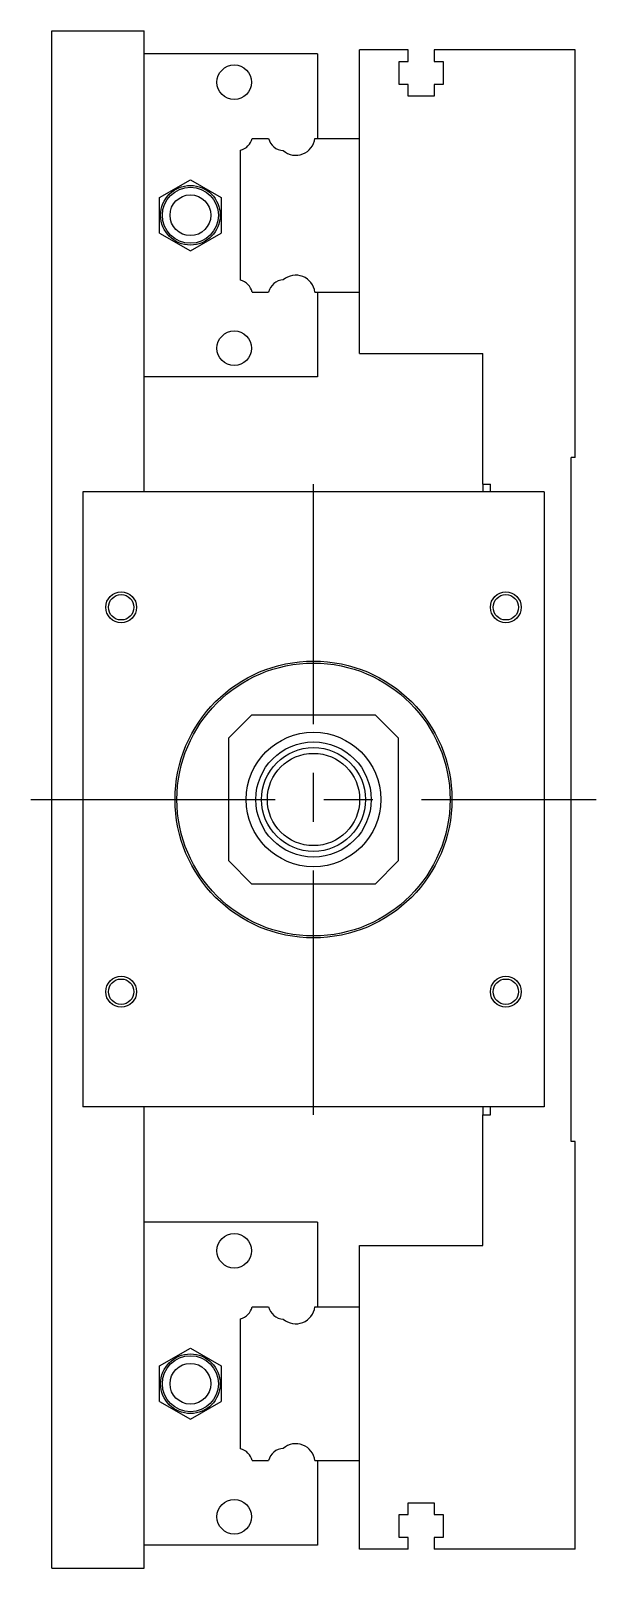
# Model space of a CAD drawing. Extents: x -20 to 801, y -276 to 102.
# Drawn here: x 728 to 801.5, y -100 to 100 of the extents above; entities that cross this region are included whole.
import ezdxf

# ---------------------------------------------------------------- set-up
doc = ezdxf.new("R2010")
doc.units = 0
doc.linetypes.add('CENTER', pattern=[50.8, 31.75, -6.35, 6.35, -6.35])
doc.layers.get('0').update_dxf_attribs({"linetype": 'CONTINUOUS'})
doc.layers.add('CENTER', color=1, linetype='CENTER')

msp = doc.modelspace()

# ---------------------------------------------------------------- linework, layer by layer
at = {"color": 7, "linetype": 'CONTINUOUS'}
for p, q in [((730.75, -100), (730.75, 100)), ((730.75, 100), (742.75, 100)), ((742.75, 40), (742.75, 100)), ((765.25, 97), (742.75, 97)), ((765.25, 97), (765.25, 86)), ((770.75, 86), (770.75, 97.5)), ((777.05, 97.5), (770.75, 97.5)), ((777.05, 96), (777.05, 97.5)), ((780.45, 97.5), (780.45, 96)), ((798.75, 97.5), (780.45, 97.5)), ((798.75, 44.5), (798.75, 97.5)), ((775.9, 96), (777.05, 96)), ((775.9, 93), (775.9, 96)), ((780.45, 96), (781.6, 96)), ((781.6, 96), (781.6, 93)), ((777.05, 93), (775.9, 93)), ((777.05, 91.5), (777.05, 93)), ((780.45, 93), (780.45, 91.5)), ((781.6, 93), (780.45, 93)), ((780.45, 91.5), (777.05, 91.5)), ((755.25, 67.539608), (755.25, 84.460392)), ((756.789608, 86), (758.910392, 86)), ((764.931934, 86), (770.75, 86)), ((770.75, 66), (770.75, 86)), ((770.75, 66), (770.75, 86)), ((744.750002, 78.309401), (748.750002, 80.618802)), ((748.750002, 80.618802), (752.750002, 78.309401)), ((744.750002, 73.690599), (744.750002, 78.309401)), ((752.750002, 78.309401), (752.750002, 73.690599)), ((744.750002, 73.690599), (748.750002, 71.381198)), ((748.750002, 71.381198), (752.750002, 73.690599)), ((756.789608, 66), (758.910392, 66)), ((764.931934, 66), (770.75, 66)), ((765.25, 66), (765.25, 55)), ((770.75, 58), (770.75, 66)), ((770.75, 58), (786.75, 58)), ((786.75, 41), (786.75, 58)), ((765.25, 55), (742.75, 55)), ((798.75, 44.5), (798.25, 44.5)), ((798.25, -44.5), (798.25, 44.5)), ((786.75, 41), (787.75, 41)), ((786.75, 41), (786.75, 40)), ((787.75, 40), (787.75, 41)), ((734.75, 40), (734.75, -40)), ((794.75, 40), (734.75, 40)), ((794.75, 40), (794.75, -40)), ((756.75, 11), (753.75, 8)), ((756.75, 11), (772.75, 11)), ((775.75, 8), (772.75, 11)), ((753.75, -8), (753.75, 8)), ((775.75, 8), (775.75, -8)), ((753.75, -8), (756.75, -11)), ((772.75, -11), (775.75, -8)), ((772.75, -11), (756.75, -11)), ((737.85, -24.499994), (737.85, -24.500852)), ((794.75, -40), (734.75, -40)), ((742.75, -100), (742.75, -40)), ((786.75, -40), (786.75, -41)), ((786.75, -58), (786.75, -41)), ((786.75, -41), (787.75, -41)), ((787.75, -41), (787.75, -40)), ((798.75, -44.5), (798.25, -44.5)), ((798.75, -97.5), (798.75, -44.5)), ((765.25, -55), (742.75, -55)), ((765.25, -55), (765.25, -66)), ((770.75, -66), (770.75, -58)), ((770.75, -58), (786.75, -58)), ((755.25, -84.460392), (755.25, -67.539608)), ((756.789608, -66), (758.910392, -66)), ((764.931934, -66), (770.75, -66)), ((770.75, -86), (770.75, -66)), ((770.75, -86), (770.75, -66)), ((744.750002, -73.690599), (748.750002, -71.381198)), ((748.750002, -71.381198), (752.750002, -73.690599)), ((744.750002, -78.309401), (744.750002, -73.690599)), ((752.750002, -73.690599), (752.750002, -78.309401)), ((744.750002, -78.309401), (748.750002, -80.618802)), ((748.750002, -80.618802), (752.750002, -78.309401)), ((756.789608, -86), (758.910392, -86)), ((764.931934, -86), (770.75, -86)), ((765.25, -86), (765.25, -97)), ((770.75, -97.5), (770.75, -86)), ((777.05, -91.5), (780.45, -91.5)), ((777.05, -93), (777.05, -91.5)), ((780.45, -91.5), (780.45, -93)), ((775.9, -93), (777.05, -93)), ((775.9, -96), (775.9, -93)), ((780.45, -93), (781.6, -93)), ((781.6, -93), (781.6, -96)), ((765.25, -97), (742.75, -97)), ((777.05, -97.5), (770.75, -97.5)), ((777.05, -96), (775.9, -96)), ((777.05, -97.5), (777.05, -96)), ((780.45, -96), (780.45, -97.5)), ((781.6, -96), (780.45, -96)), ((798.75, -97.5), (780.45, -97.5)), ((730.75, -100), (742.75, -100))]:
    msp.add_line(p, q, dxfattribs=at)
for centre, radius in [((754.450002, 93.300001), 2.25), ((748.750002, 76), 3.875), ((748.750002, 76), 3.643013), ((748.750002, 76), 2.65), ((754.450002, 58.699999), 2.25), ((739.75, 25), 2), ((739.75, 25), 1.65), ((789.75, 25), 2), ((789.75, 25), 1.65), ((764.75, 0), 18), ((764.75, 0), 17.75), ((764.75, 0), 8.75), ((764.75, 0), 7.5), ((764.75, 0), 6.75), ((764.75, 0), 6), ((739.75, -25), 1.65), ((789.75, -25), 1.65), ((754.450002, -58.699999), 2.25), ((748.750002, -76), 3.875), ((748.750002, -76), 3.643013), ((748.750002, -76), 2.65), ((754.450002, -93.300001), 2.25)]:
    msp.add_circle(centre, radius, dxfattribs=at)
at = {"color": 3, "linetype": 'CONTINUOUS'}
for centre in [(739.75, -25), (789.75, -25)]:
    msp.add_circle(centre, 2, dxfattribs=at)
at = {"color": 7, "linetype": 'CONTINUOUS'}
for centre, radius, start, end in [((754.75, 86.5), 2.1, 283.774147, 346.225853), ((760.95, 86.5), 2.1, 193.774147, 266.465409), ((762.45, 86.3), 2.5, 229.323534, 353.107897), ((762.45, 65.7), 2.5, 6.892103, 130.676466), ((754.75, 65.5), 2.1, 13.774147, 76.225853), ((760.95, 65.5), 2.1, 93.534591, 166.225853), ((754.75, -65.5), 2.1, 283.774147, 346.225853), ((760.95, -65.5), 2.1, 193.774147, 266.465409), ((762.45, -65.7), 2.5, 229.323534, 353.107897), ((762.45, -86.3), 2.5, 6.892103, 130.676466), ((754.75, -86.5), 2.1, 13.774147, 76.225853), ((760.95, -86.5), 2.1, 93.534591, 166.225853)]:
    msp.add_arc(centre, radius, start, end, dxfattribs=at)
at = {"layer": 'CENTER', "color": 1, "linetype": 'CENTER'}
for p, q in [((764.75, -41), (764.75, 41)), ((728, 0), (801.5, 0))]:
    msp.add_line(p, q, dxfattribs=at)

doc.saveas('drawing.dxf')
